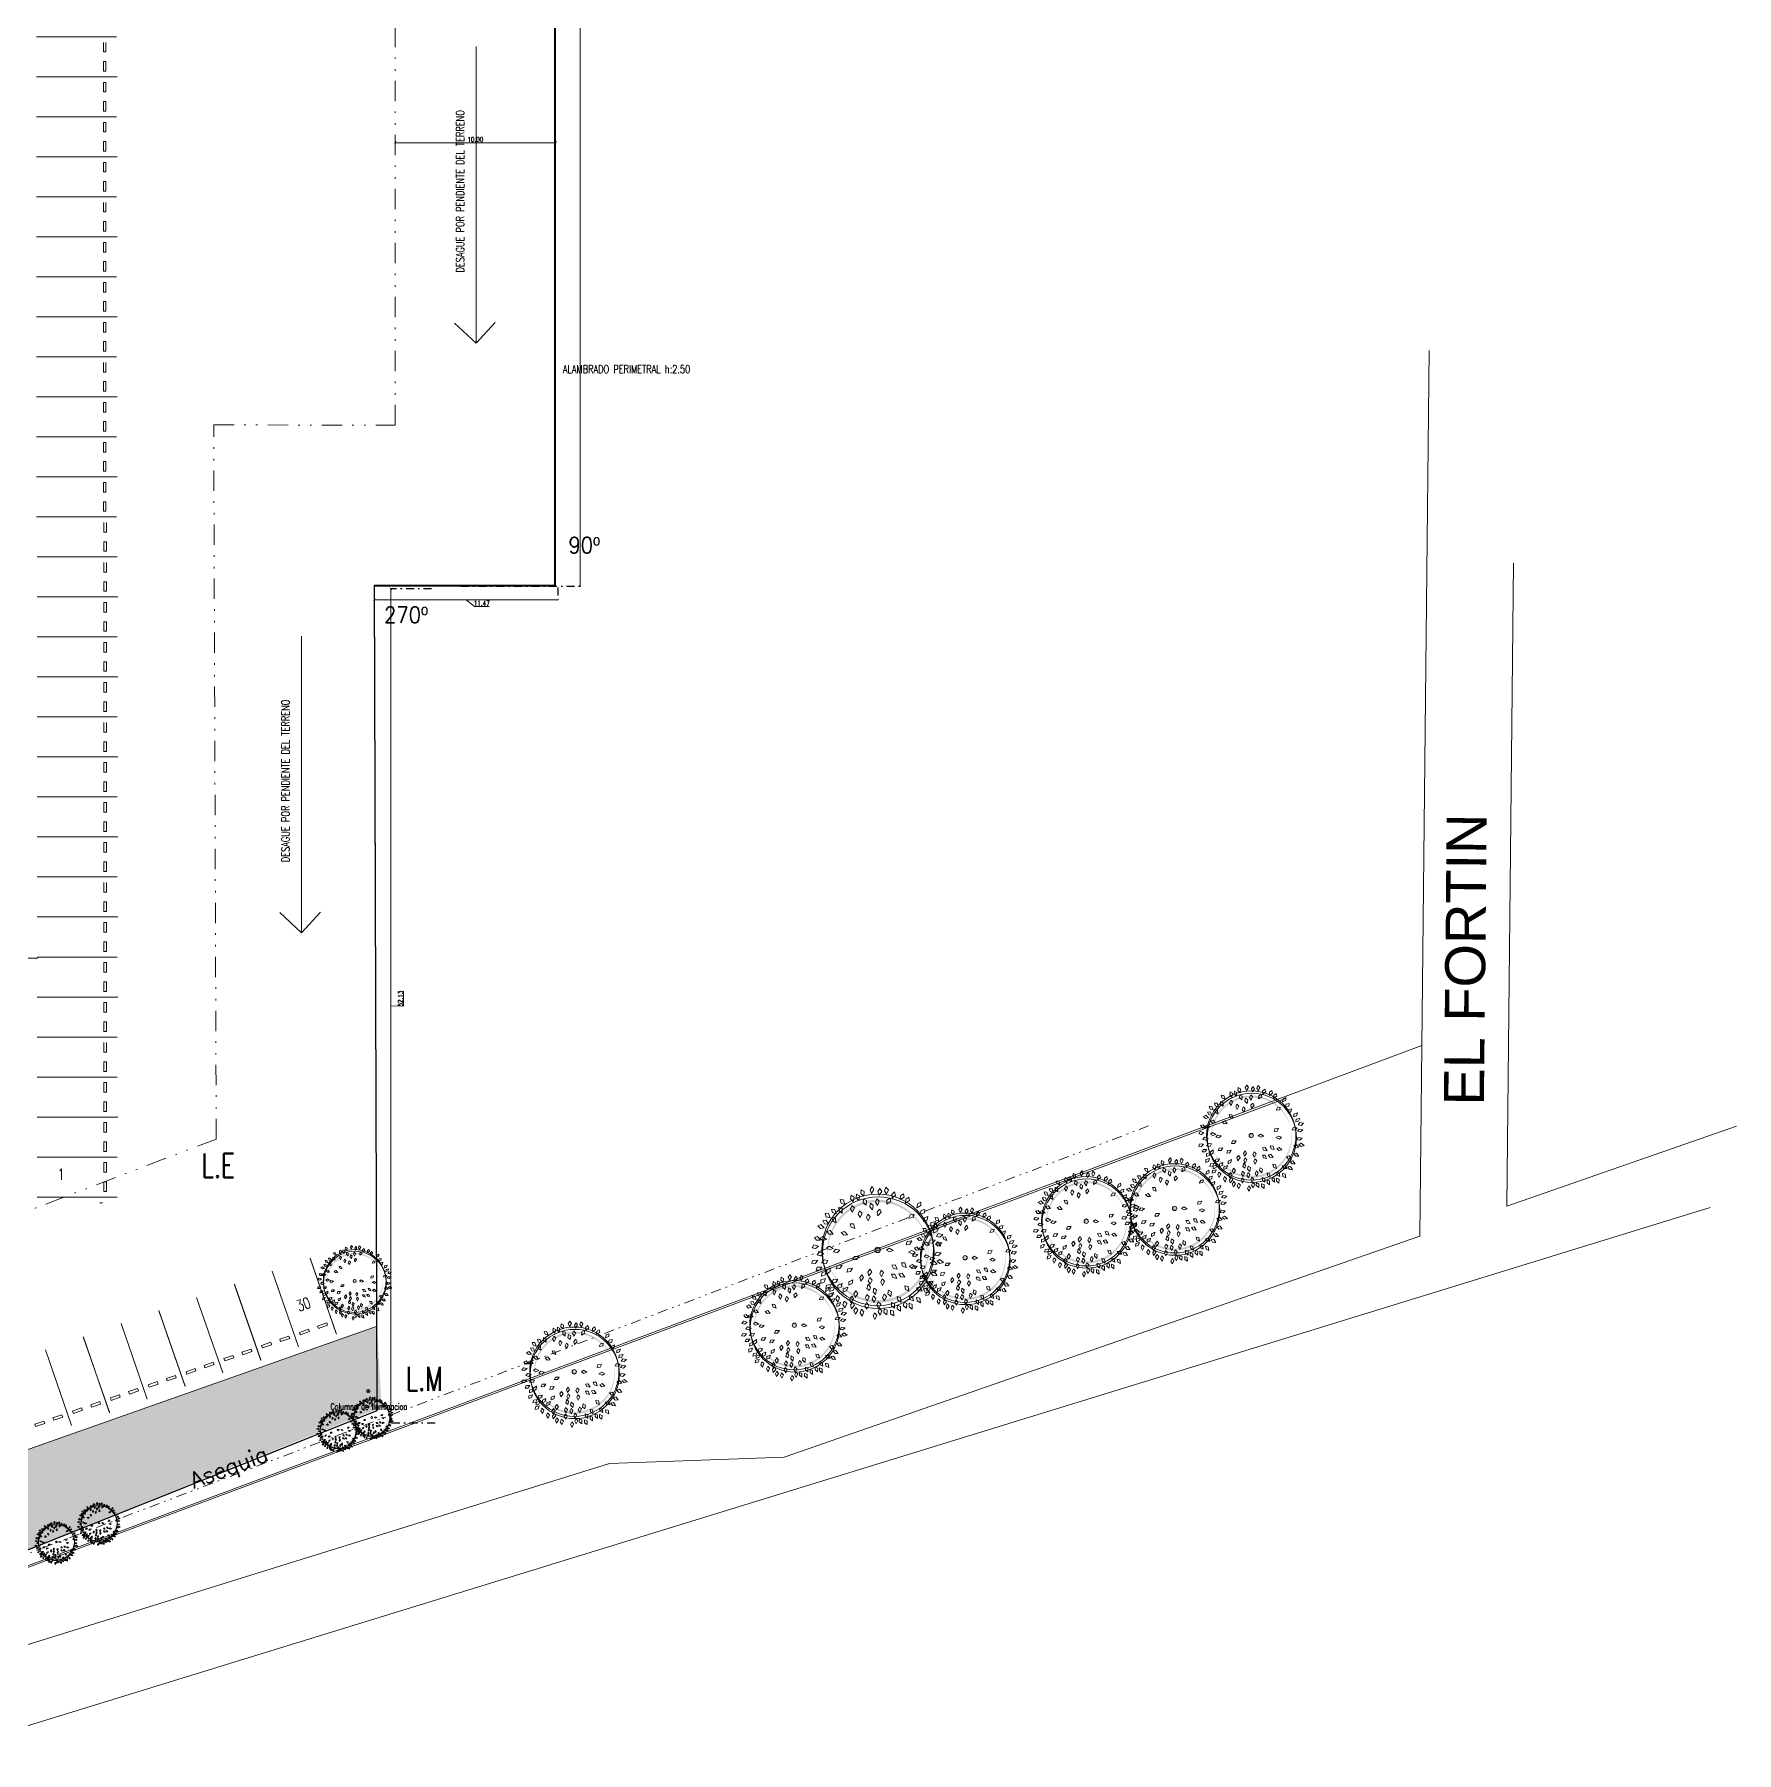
# Model space of a CAD drawing. Header units: millimetres. Extents: x 2828 to 3406, y 849 to 1266.
# Drawn here: x 3033.7 to 3140, y 1044.3 to 1151.7 of the extents above; entities that cross this region are included whole.
import ezdxf

# ---------------------------------------------------------------- set-up
doc = ezdxf.new("R2010")
doc.units = ezdxf.units.MM
doc.header["$PDMODE"] = 34
doc.header["$PDSIZE"] = -10
doc.linetypes.add('DASHDOT', pattern=[1, 0.5, -0.25, 0, -0.25])
doc.linetypes.add('DIVIDE2', pattern=[15.875, 6.35, -3.175, 0, -3.175, 0, -3.175])
doc.layers.get('DEFPOINTS').update_dxf_attribs({"lineweight": 5})
for name, color, linetype, lineweight in [('0.05', 64, 'Continuous', 5), ('0.10', 161, 'Continuous', 9), ('0.15', 41, 'Continuous', 13), ('0.30', 1, 'Continuous', 25), ('arq cotas', 152, 'Continuous', 13), ('arq tex', 31, 'Continuous', 5), ('gral texto', 70, 'Continuous', 5), ('ilum artef', 53, 'Continuous', 20), ('LM', 3, 'DIVIDE2', 9)]:
    doc.layers.add(name, color=color, linetype=linetype, lineweight=lineweight)
for name, color, linetype, lineweight, true_color in [('ilum hatch', 7, 'Continuous', 20, 0xd2d279), ('vegetacion', 7, 'Continuous', 9, 0xbababa), ('vehiculos', 7, 'Continuous', 9, 0x4a4a4a)]:
    doc.layers.add(name, color=color, linetype=linetype, lineweight=lineweight, true_color=true_color)
doc.styles.add('1.250', font='romans.shx', dxfattribs={"height": 0.4})
doc.styles.add('1.500', font='technic_.ttf', dxfattribs={"height": 1.5})
doc.styles.add('100', font='romans.shx', dxfattribs={"width": 0.75, "height": 0.2})
doc.styles.add('250-cts', font='romans.shx', dxfattribs={"width": 0.7, "height": 0.25})
doc.styles.add('500', font='romans.shx', dxfattribs={"width": 0.9, "height": 0.6})
doc.dimstyles.new('250', dxfattribs={"dimtxt": 0.3, "dimasz": 0.15, "dimexe": 0, "dimexo": 0.1, "dimgap": 0.05, "dimtad": 1, "dimzin": 0, "dimdsep": 46, "dimtxsty": '250-cts', "dimblk": 'ARCHTICK', "dimcen": 0.02, "dimclrd": 256, "dimclre": 256, "dimclrt": 256, "dimazin": 0, "dimtfac": 1, "dimtofl": 0, "dimtmove": 1, "dimatfit": 0, "dimldrblk": 'OPEN90', "dimfxl": 1, "dimtolj": 1, "dimtzin": 0, "dimlwd": -1, "dimarcsym": 0})

# ---------------------------------------------------------------- blocks, each defined once
blk = doc.blocks.new('_ARCHTICK')
at = {"color": 0, "linetype": 'ByBlock', "const_width": 0.15}
blk.add_lwpolyline([(-0.5, -0.5), (0.5, 0.5)], dxfattribs=at)
blk = doc.blocks.new('*D165')
at = {"layer": 'arq cotas', "linetype": 'DASHDOT', "lineweight": -2, "transparency": 16777216}
for p, q in [((3059.88, 1254.94), (3067.76, 1254.94)), ((3060.32, 1117.24), (3067.76, 1117.24))]:
    blk.add_line(p, q, dxfattribs=at)
at = {"layer": 'arq cotas', "transparency": 16777216}
for p, q in [((3067.76, 1117.24), (3067.76, 1254.94)), ((3067.32, 1186.04), (3067.32, 1187.15)), ((3067.76, 1186.09), (3067.32, 1186.04))]:
    blk.add_line(p, q, dxfattribs=at)
at = {"layer": 'DEFPOINTS', "color": 0, "transparency": 16777216}
for p in [(3059.78, 1254.94), (3067.76, 1254.94), (3060.22, 1117.24)]:
    blk.add_point(p, dxfattribs=at)
at = {"layer": 'arq cotas', "transparency": 16777216, "xscale": 0.15, "yscale": 0.15, "zscale": 0.15}
for p, rotation in [((3067.76, 1254.94), 90), ((3067.76, 1117.24), 270)]:
    blk.add_blockref('_ARCHTICK', p, dxfattribs=dict(at, rotation=rotation))
at = {"layer": 'arq cotas', "transparency": 16777216, "insert": (3067.12, 1186.59), "char_height": 0.3, "attachment_point": 5, "rotation": 90, "style": '250-cts'}
blk.add_mtext('\\A1;137.70', dxfattribs=at)
blk = doc.blocks.new('_Open90')
at = {"color": 0, "linetype": 'ByBlock', "lineweight": -2}
for p, q in [((0, 0), (-1, 0)), ((-0.5, 0.5), (0, 0)), ((0, 0), (-0.5, -0.5))]:
    blk.add_line(p, q, dxfattribs=at)
blk = doc.blocks.new('*D166')
at = {"layer": 'arq cotas', "linetype": 'DASHDOT', "lineweight": -2, "transparency": 16777216}
for p, q in [((3054.91, 1117.16), (3054.91, 1116.38)), ((3066.38, 1117.14), (3066.38, 1116.38))]:
    blk.add_line(p, q, dxfattribs=at)
at = {"layer": 'arq cotas', "transparency": 16777216}
for p, q in [((3054.91, 1116.38), (3066.38, 1116.38)), ((3060.65, 1116.38), (3061.17, 1115.96)), ((3061.17, 1115.96), (3062.08, 1115.96))]:
    blk.add_line(p, q, dxfattribs=at)
at = {"layer": 'DEFPOINTS', "color": 0, "transparency": 16777216}
for p in [(3054.91, 1117.26), (3066.38, 1117.24), (3066.38, 1116.38)]:
    blk.add_point(p, dxfattribs=at)
at = {"layer": 'arq cotas', "transparency": 16777216, "xscale": 0.15, "yscale": 0.15, "zscale": 0.15, "rotation": 180}
blk.add_blockref('_ARCHTICK', (3054.91, 1116.38), dxfattribs=at)
at = {"layer": 'arq cotas', "transparency": 16777216, "xscale": 0.15, "yscale": 0.15, "zscale": 0.15}
blk.add_blockref('_ARCHTICK', (3066.38, 1116.38), dxfattribs=at)
at = {"layer": 'arq cotas', "transparency": 16777216, "insert": (3061.62, 1116.16), "char_height": 0.3, "attachment_point": 5, "style": '250-cts'}
blk.add_mtext('\\A1;11.47', dxfattribs=at)
blk = doc.blocks.new('*D167')
at = {"layer": 'arq cotas', "linetype": 'DASHDOT', "lineweight": -2, "transparency": 16777216}
for p, q in [((3058.49, 1117.06), (3055.94, 1117.06)), ((3058.7, 1064.93), (3055.94, 1064.93))]:
    blk.add_line(p, q, dxfattribs=at)
at = {"layer": 'arq cotas', "transparency": 16777216}
for p, q in [((3055.94, 1117.06), (3055.94, 1064.93)), ((3056.74, 1090.99), (3056.74, 1091.93)), ((3055.94, 1091), (3056.74, 1090.99))]:
    blk.add_line(p, q, dxfattribs=at)
at = {"layer": 'DEFPOINTS', "color": 0, "transparency": 16777216}
for p in [(3058.59, 1117.06), (3055.94, 1064.93), (3058.8, 1064.93)]:
    blk.add_point(p, dxfattribs=at)
at = {"layer": 'arq cotas', "transparency": 16777216, "xscale": 0.15, "yscale": 0.15, "zscale": 0.15}
for p, rotation in [((3055.94, 1117.06), 90), ((3055.94, 1064.93), 270)]:
    blk.add_blockref('_ARCHTICK', p, dxfattribs=dict(at, rotation=rotation))
at = {"layer": 'arq cotas', "transparency": 16777216, "insert": (3056.54, 1091.46), "char_height": 0.3, "attachment_point": 5, "rotation": 90, "style": '250-cts'}
blk.add_mtext('\\A1;52.13', dxfattribs=at)
blk = doc.blocks.new('arbol 4')
at = {"true_color": 0x696969}
h = blk.add_hatch(color=251, dxfattribs=at)
edge = h.paths.add_edge_path()
edge.add_arc((25.574, 1.902), 1.073, 0, 360)
edge = h.paths.add_edge_path()
edge.add_arc((25.563, 1.957), 1.073, 0, 360)
edge = h.paths.add_edge_path(flags=16)
edge.add_arc((25.563, 1.957), 0.0517, 0, 360)
at = {"color": 251, "linetype": 'ByBlock', "true_color": 0x696969}
for points in [[(25.443, 3.308), (25.402, 3.241), (25.432, 3.165), (25.485, 3.25)], [(24.763, 3.033), (24.785, 2.958), (24.862, 2.93), (24.834, 3.026)], [(24.998, 3.123), (24.987, 3.046), (25.044, 2.987), (25.06, 3.086)], [(25.112, 3.146), (25.102, 3.069), (25.161, 3.011), (25.175, 3.111)], [(25.212, 3.237), (25.204, 3.16), (25.265, 3.103), (25.276, 3.203)], [(25.258, 3.042), (25.253, 2.964), (25.315, 2.91), (25.323, 3.01)], [(25.409, 2.953), (25.395, 2.876), (25.45, 2.815), (25.469, 2.914)], [(25.547, 3.049), (25.517, 2.977), (25.558, 2.906), (25.598, 2.998)], [(25.611, 3.266), (25.567, 3.202), (25.593, 3.124), (25.651, 3.206)], [(25.741, 3.294), (25.711, 3.222), (25.752, 3.151), (25.792, 3.243)], [(25.829, 3.06), (25.763, 3.019), (25.756, 2.937), (25.842, 2.989)], [(25.921, 3.195), (25.864, 3.142), (25.873, 3.06), (25.947, 3.128)], [(26.113, 3.157), (26.049, 3.113), (26.045, 3.031), (26.128, 3.086)], [(26.231, 3.08), (26.164, 3.039), (26.157, 2.957), (26.243, 3.009)], [(26.482, 2.974), (26.412, 2.94), (26.397, 2.859), (26.487, 2.903)], [(24.391, 2.584), (24.429, 2.516), (24.511, 2.504), (24.463, 2.593)], [(24.441, 2.74), (24.467, 2.667), (24.546, 2.642), (24.513, 2.737)], [(24.578, 2.827), (24.601, 2.753), (24.679, 2.725), (24.65, 2.822)], [(24.594, 2.657), (24.602, 2.58), (24.673, 2.537), (24.663, 2.637)], [(24.737, 2.868), (24.74, 2.79), (24.809, 2.744), (24.805, 2.844)], [(25.015, 2.906), (24.985, 2.834), (25.026, 2.763), (25.066, 2.855)], [(25.179, 2.793), (25.149, 2.722), (25.19, 2.65), (25.23, 2.742)], [(25.352, 2.722), (25.322, 2.65), (25.363, 2.579), (25.403, 2.671)], [(25.608, 2.826), (25.554, 2.769), (25.568, 2.688), (25.637, 2.76)], [(26.338, 2.718), (26.261, 2.705), (26.223, 2.632), (26.322, 2.648)], [(26.571, 2.818), (26.496, 2.798), (26.465, 2.722), (26.562, 2.747)], [(26.551, 2.56), (26.621, 2.593), (26.638, 2.674), (26.547, 2.632)], [(24.212, 2.225), (24.26, 2.164), (24.343, 2.166), (24.281, 2.246)], [(24.284, 2.471), (24.34, 2.417), (24.422, 2.429), (24.35, 2.5)], [(24.328, 2.211), (24.388, 2.161), (24.468, 2.18), (24.391, 2.245)], [(24.479, 2.35), (24.528, 2.291), (24.611, 2.295), (24.547, 2.372)], [(24.786, 2.329), (24.838, 2.271), (24.92, 2.276), (24.855, 2.353)], [(24.974, 2.517), (24.997, 2.443), (25.074, 2.415), (25.046, 2.511)], [(26.697, 2.461), (26.771, 2.486), (26.797, 2.564), (26.701, 2.533)], [(26.751, 2.325), (26.827, 2.341), (26.863, 2.415), (26.764, 2.396)], [(26.817, 2.244), (26.894, 2.231), (26.954, 2.287), (26.856, 2.305)], [(24.162, 2.004), (24.238, 1.987), (24.301, 2.04), (24.203, 2.063)], [(24.271, 1.855), (24.346, 1.832), (24.412, 1.881), (24.317, 1.911)], [(24.472, 1.994), (24.539, 1.956), (24.615, 1.988), (24.528, 2.039)], [(24.621, 1.913), (24.696, 1.896), (24.759, 1.95), (24.661, 1.973)], [(25.751, 1.952), (25.819, 1.914), (25.895, 1.946), (25.808, 1.997)], [(26.175, 2.068), (26.251, 2.079), (26.291, 2.152), (26.192, 2.138)], [(26.366, 1.912), (26.295, 1.945), (26.222, 1.906), (26.313, 1.863)], [(26.654, 2.111), (26.731, 2.103), (26.788, 2.163), (26.688, 2.175)], [(26.782, 1.844), (26.859, 1.834), (26.917, 1.893), (26.818, 1.907)], [(26.798, 2.073), (26.874, 2.057), (26.936, 2.111), (26.838, 2.133)], [(24.154, 1.677), (24.232, 1.67), (24.287, 1.732), (24.187, 1.741)], [(24.249, 1.522), (24.327, 1.523), (24.375, 1.59), (24.275, 1.589)], [(24.498, 1.733), (24.421, 1.742), (24.364, 1.682), (24.464, 1.669)], [(24.367, 1.398), (24.44, 1.423), (24.466, 1.502), (24.371, 1.47)], [(24.486, 1.448), (24.549, 1.494), (24.55, 1.576), (24.468, 1.518)], [(24.681, 1.555), (24.758, 1.56), (24.804, 1.629), (24.704, 1.624)], [(24.907, 1.485), (24.984, 1.495), (25.025, 1.566), (24.925, 1.555)], [(25.036, 1.748), (25.114, 1.75), (25.163, 1.817), (25.062, 1.816)], [(25.397, 1.547), (25.352, 1.483), (25.378, 1.404), (25.436, 1.486)], [(25.639, 1.525), (25.608, 1.454), (25.649, 1.382), (25.69, 1.474)], [(25.865, 1.63), (25.902, 1.561), (25.983, 1.548), (25.937, 1.637)], [(26.071, 1.681), (26.097, 1.608), (26.175, 1.583), (26.143, 1.678)], [(26.243, 1.612), (26.3, 1.559), (26.381, 1.573), (26.308, 1.643)], [(26.695, 1.691), (26.751, 1.637), (26.832, 1.651), (26.76, 1.721)], [(26.7, 1.467), (26.749, 1.406), (26.831, 1.409), (26.769, 1.488)], [(26.832, 1.715), (26.893, 1.668), (26.973, 1.689), (26.894, 1.751)], [(24.348, 1.243), (24.422, 1.267), (24.449, 1.345), (24.353, 1.315)], [(24.457, 1.132), (24.533, 1.146), (24.57, 1.22), (24.471, 1.202)], [(24.545, 1.068), (24.618, 1.094), (24.643, 1.172), (24.548, 1.14)], [(24.595, 1.256), (24.672, 1.264), (24.715, 1.334), (24.615, 1.325)], [(24.716, 1.13), (24.786, 1.162), (24.804, 1.243), (24.712, 1.202)], [(24.828, 1.053), (24.901, 1.081), (24.924, 1.16), (24.829, 1.125)], [(24.949, 1.205), (25.019, 1.238), (25.037, 1.318), (24.945, 1.277)], [(25.226, 1.428), (25.18, 1.365), (25.205, 1.286), (25.264, 1.368)], [(25.391, 1.087), (25.412, 1.162), (25.361, 1.228), (25.334, 1.131)], [(25.399, 1.367), (25.364, 1.297), (25.401, 1.223), (25.447, 1.313)], [(25.481, 1.141), (25.466, 1.065), (25.521, 1.003), (25.542, 1.102)], [(25.659, 1.341), (25.629, 1.27), (25.67, 1.198), (25.71, 1.29)], [(25.859, 1.436), (25.891, 1.365), (25.972, 1.347), (25.931, 1.439)], [(26.018, 1.445), (26.061, 1.381), (26.144, 1.376), (26.089, 1.46)], [(26.141, 1.19), (26.157, 1.114), (26.232, 1.079), (26.212, 1.177)], [(26.391, 1.148), (26.435, 1.083), (26.517, 1.078), (26.462, 1.162)], [(26.505, 1.391), (26.555, 1.332), (26.638, 1.337), (26.573, 1.414)], [(26.541, 1.122), (26.58, 1.055), (26.662, 1.046), (26.612, 1.133)], [(26.603, 1.263), (26.653, 1.203), (26.735, 1.207), (26.672, 1.285)], [(24.519, 0.95), (24.595, 0.97), (24.626, 1.046), (24.529, 1.022)], [(24.699, 0.984), (24.669, 0.912), (24.71, 0.84), (24.75, 0.933)], [(24.852, 0.861), (24.821, 0.79), (24.863, 0.718), (24.903, 0.81)], [(25.01, 0.972), (24.967, 0.908), (24.994, 0.83), (25.051, 0.913)], [(25.033, 0.841), (24.984, 0.781), (25.002, 0.7), (25.067, 0.777)], [(25.097, 1.085), (25.055, 1.02), (25.084, 0.943), (25.139, 1.027)], [(25.322, 0.831), (25.292, 0.759), (25.333, 0.688), (25.373, 0.78)], [(25.332, 1.004), (25.302, 0.933), (25.343, 0.861), (25.383, 0.953)], [(25.476, 0.974), (25.445, 0.903), (25.486, 0.831), (25.527, 0.922)], [(25.578, 0.848), (25.548, 0.776), (25.59, 0.705), (25.629, 0.797)], [(25.7, 1.014), (25.67, 0.942), (25.711, 0.871), (25.751, 0.963)], [(25.796, 1.099), (25.784, 1.022), (25.842, 0.963), (25.858, 1.062)], [(25.857, 0.837), (25.858, 0.759), (25.925, 0.71), (25.924, 0.811)], [(25.983, 0.96), (25.994, 0.883), (26.066, 0.843), (26.053, 0.943)], [(25.985, 0.775), (25.983, 0.698), (26.048, 0.647), (26.051, 0.747)], [(26.12, 0.841), (26.116, 0.763), (26.179, 0.71), (26.186, 0.81)], [(26.235, 0.976), (26.253, 0.901), (26.328, 0.867), (26.306, 0.965)], [(26.236, 0.817), (26.236, 0.739), (26.302, 0.69), (26.303, 0.79)], [(26.393, 0.944), (26.407, 0.867), (26.481, 0.83), (26.464, 0.929)], [(25.096, 0.729), (25.057, 0.661), (25.089, 0.585), (25.14, 0.672)], [(25.22, 0.688), (25.19, 0.616), (25.231, 0.545), (25.271, 0.637)], [(25.496, 0.616), (25.465, 0.545), (25.506, 0.473), (25.546, 0.565)], [(25.603, 0.708), (25.573, 0.636), (25.615, 0.565), (25.655, 0.657)], [(25.7, 0.699), (25.697, 0.622), (25.761, 0.57), (25.766, 0.67)], [(25.835, 0.672), (25.838, 0.594), (25.906, 0.547), (25.903, 0.648)]]:
    blk.add_lwpolyline(points, close=True, dxfattribs=at)
at = {"color": 251, "true_color": 0x696969}
for centre, radius in [((25.564, 1.958), 1.192), ((25.576, 1.897), 1.192), ((25.563, 1.957), 0.0574)]:
    blk.add_circle(centre, radius, dxfattribs=at)
blk = doc.blocks.new('timbre 1')
at = {"layer": 'ilum hatch'}
h = blk.add_hatch(color=256, dxfattribs=at)
edge = h.paths.add_edge_path()
edge.add_arc((162.69, -95.07), 0.0387, 0, 360)
for radius in [0.126, 0.0387]:
    blk.add_circle((162.69, -95.07), radius)
blk = doc.blocks.new('*D216')
at = {"layer": 'arq cotas', "linetype": 'DASHDOT', "lineweight": -2, "transparency": 16777216}
for p, q in [((3056.22, 1145.04), (3056.22, 1144.94)), ((3066.22, 1145.04), (3066.22, 1144.94))]:
    blk.add_line(p, q, dxfattribs=at)
at = {"layer": 'arq cotas', "transparency": 16777216}
blk.add_line((3056.22, 1144.94), (3066.22, 1144.94), dxfattribs=at)
at = {"layer": 'DEFPOINTS', "color": 0, "transparency": 16777216}
for p in [(3056.22, 1144.94), (3066.22, 1144.94), (3066.22, 1144.94)]:
    blk.add_point(p, dxfattribs=at)
at = {"layer": 'arq cotas', "transparency": 16777216, "xscale": 0.15, "yscale": 0.15, "zscale": 0.15, "rotation": 180}
blk.add_blockref('_ARCHTICK', (3056.22, 1144.94), dxfattribs=at)
at = {"layer": 'arq cotas', "transparency": 16777216, "xscale": 0.15, "yscale": 0.15, "zscale": 0.15}
blk.add_blockref('_ARCHTICK', (3066.22, 1144.94), dxfattribs=at)
at = {"layer": 'arq cotas', "transparency": 16777216, "insert": (3061.22, 1145.14), "char_height": 0.3, "attachment_point": 5, "style": '250-cts'}
blk.add_mtext('\\A1;10.00', dxfattribs=at)
blk = doc.blocks.new('*D290')
at = {"layer": 'arq cotas', "linetype": 'DASHDOT', "lineweight": -2, "transparency": 16777216}
for p, q in [((3026.34, 1094.44), (3026.34, 1093.99)), ((3033.85, 1093.96), (3033.85, 1093.99))]:
    blk.add_line(p, q, dxfattribs=at)
at = {"layer": 'arq cotas', "transparency": 16777216}
blk.add_line((3026.34, 1093.99), (3033.85, 1093.99), dxfattribs=at)
at = {"layer": 'DEFPOINTS', "color": 0, "transparency": 16777216}
for p in [(3026.34, 1094.54), (3033.85, 1094.06), (3033.85, 1093.99)]:
    blk.add_point(p, dxfattribs=at)
at = {"layer": 'arq cotas', "transparency": 16777216, "xscale": 0.15, "yscale": 0.15, "zscale": 0.15, "rotation": 180}
blk.add_blockref('_ARCHTICK', (3026.34, 1093.99), dxfattribs=at)
at = {"layer": 'arq cotas', "transparency": 16777216, "xscale": 0.15, "yscale": 0.15, "zscale": 0.15}
blk.add_blockref('_ARCHTICK', (3033.85, 1093.99), dxfattribs=at)
at = {"layer": 'arq cotas', "transparency": 16777216, "insert": (3030.09, 1094.17), "char_height": 0.25, "attachment_point": 5, "style": '250-cts'}
blk.add_mtext('\\A1;7.50', dxfattribs=at)

msp = doc.modelspace()

# ---------------------------------------------------------------- hatches: boundary and pattern name
at = {"layer": 'vegetacion'}
h = msp.add_hatch(dxfattribs=at)
h.set_pattern_fill('AR-SAND', color=256, scale=0.02, style=0, double=1)
h.paths.add_polyline_path([(2983.068, 1061.059), (3026.733, 1060.994), (3055.077, 1070.992), (3055.37, 1065.928), (3016.386, 1050.289), (2985.218, 1050.052), (2982.559, 1056.013)])
edge = h.paths.add_edge_path(flags=16)
edge.add_line((3000.678, 1058.069), (3001.865, 1053.257))
edge.add_line((3001.865, 1053.257), (3005.849, 1054.253))
edge.add_line((3005.849, 1054.253), (3004.642, 1059.007))
edge.add_line((3004.642, 1059.007), (3000.687, 1058.032))

# ---------------------------------------------------------------- linework, layer by layer
at = {"layer": '0.05'}
for p, q in [((3038.814, 1151.56), (3033.814, 1151.56)), ((3038.814, 1149.06), (3033.814, 1149.06)), ((3038.814, 1146.56), (3033.814, 1146.56)), ((3038.814, 1144.06), (3033.814, 1144.06)), ((3038.814, 1141.56), (3033.814, 1141.56)), ((3038.814, 1139.06), (3033.814, 1139.06)), ((3038.814, 1136.56), (3033.814, 1136.56)), ((3038.814, 1134.06), (3033.814, 1134.06)), ((3038.814, 1131.56), (3033.814, 1131.56)), ((3038.814, 1129.06), (3033.814, 1129.06)), ((3038.814, 1126.56), (3033.814, 1126.56)), ((3038.814, 1124.06), (3033.814, 1124.06)), ((3038.814, 1121.56), (3033.814, 1121.56)), ((3038.846, 1119.06), (3033.846, 1119.06)), ((3038.846, 1116.56), (3033.846, 1116.56)), ((3038.846, 1114.06), (3033.846, 1114.06)), ((3038.846, 1111.56), (3033.846, 1111.56)), ((3038.846, 1109.06), (3033.846, 1109.06)), ((3038.846, 1106.56), (3033.846, 1106.56)), ((3038.846, 1104.06), (3033.846, 1104.06)), ((3038.846, 1101.56), (3033.846, 1101.56)), ((3038.846, 1099.06), (3033.846, 1099.06)), ((3038.846, 1096.56), (3033.846, 1096.56)), ((3038.846, 1094.06), (3033.846, 1094.06)), ((3038.846, 1091.56), (3033.846, 1091.56)), ((3038.846, 1089.06), (3033.846, 1089.06)), ((3016.459, 1049.766), (3120.348, 1088.523)), ((3038.846, 1086.56), (3033.846, 1086.56)), ((3028.703, 1054.217), (3111.814, 1085.223)), ((3038.846, 1084.06), (3033.846, 1084.06)), ((3038.846, 1081.56), (3033.846, 1081.56)), ((3038.846, 1079.06), (3033.846, 1079.06)), ((3052.536, 1070.529), (3050.897, 1075.253)), ((3047.812, 1068.89), (3046.173, 1073.614)), ((3050.174, 1069.71), (3048.535, 1074.433)), ((3045.451, 1068.07), (3043.811, 1072.794)), ((3043.089, 1067.251), (3041.45, 1071.974)), ((3040.727, 1066.431), (3039.088, 1071.155)), ((3036.003, 1064.792), (3034.364, 1069.516)), ((3038.365, 1065.612), (3036.726, 1070.335))]:
    msp.add_line(p, q, dxfattribs=at)
at = {"layer": '0.05', "linetype": 'Continuous'}
for p, q in [((3033.846, 1149.06), (3038.846, 1149.06)), ((3033.846, 1144.06), (3038.846, 1144.06)), ((3033.846, 1139.06), (3038.846, 1139.06)), ((3033.846, 1134.06), (3038.846, 1134.06)), ((3033.846, 1129.06), (3038.846, 1129.06)), ((3033.846, 1124.06), (3038.846, 1124.06)), ((3033.879, 1116.56), (3038.879, 1116.56)), ((3033.879, 1111.56), (3038.879, 1111.56)), ((3033.879, 1106.56), (3038.879, 1106.56)), ((3033.879, 1101.56), (3038.879, 1101.56)), ((3033.879, 1096.56), (3038.879, 1096.56)), ((3033.879, 1091.56), (3038.879, 1091.56)), ((3033.879, 1084.06), (3038.879, 1084.06)), ((3050.908, 1075.222), (3052.547, 1070.498)), ((3046.184, 1073.583), (3047.823, 1068.859)), ((3041.46, 1071.944), (3043.099, 1067.22)), ((3036.737, 1070.305), (3038.376, 1065.581))]:
    msp.add_line(p, q, dxfattribs=at)
at = {"layer": '0.05'}
msp.add_lwpolyline([(2994.059, 1061.035), (3026.649, 1060.964), (3055.077, 1070.992)], dxfattribs=at)
at = {"layer": '0.10'}
for p, q in [((3120.223, 1076.611), (3120.805, 1131.959)), ((3125.643, 1078.493), (3126.065, 1118.676)), ((3125.643, 1078.493), (3140.002, 1083.481)), ((3027.794, 1044.347), (3138.345, 1078.412)), ((3080.511, 1062.817), (3120.223, 1076.611)), ((3018.057, 1046.358), (3069.596, 1062.411)), ((3069.596, 1062.411), (3080.511, 1062.817))]:
    msp.add_line(p, q, dxfattribs=at)
at = {"layer": '0.15', "color": 1}
msp.add_line((3054.934, 1117.255), (3054.913, 1117.255), dxfattribs=at)
at = {"layer": '0.15'}
msp.add_line((3058.285, 1117.25), (3058.285, 1117.239), dxfattribs=at)
at = {"layer": '0.30'}
for p, q in [((3066.186, 1117.255), (3066.186, 1254.637)), ((3066.216, 1117.255), (3066.216, 1254.939)), ((3066.216, 1117.255), (3066.216, 1254.637)), ((3054.913, 1117.285), (3066.216, 1117.285)), ((3055.095, 1065.72), (3054.913, 1117.285)), ((3054.913, 1117.285), (3066.216, 1117.255)), ((3054.913, 1117.255), (3066.216, 1117.255)), ((3016.386, 1050.289), (3055.095, 1065.72))]:
    msp.add_line(p, q, dxfattribs=at)
msp.add_lwpolyline([(3016.386, 1050.289), (3016.386, 1050.289), (3055.095, 1065.72), (3054.913, 1117.255)], dxfattribs=at)
at = {"layer": 'gral texto', "linetype": 'Continuous', "ltscale": 0.02}
for p, q in [((3061.267, 1150.949), (3061.267, 1132.411)), ((3061.267, 1132.411), (3059.915, 1133.669)), ((3061.267, 1132.411), (3062.468, 1133.702)), ((3050.356, 1114.111), (3050.356, 1095.573)), ((3050.356, 1095.573), (3049.004, 1096.832)), ((3050.356, 1095.573), (3051.557, 1096.864))]:
    msp.add_line(p, q, dxfattribs=at)
at = {"layer": 'LM', "ltscale": 0.2}
for p, q in [((3056.216, 1127.282), (3056.216, 1258.982)), ((3044.877, 1127.312), (3056.216, 1127.282)), ((3045.035, 1082.682), (3044.877, 1127.312)), ((3045.047, 1082.687), (3023.782, 1074.569))]:
    msp.add_line(p, q, dxfattribs=at)
at = {"layer": 'LM', "ltscale": 0.1}
msp.add_line((3103.269, 1083.505), (3030.914, 1055.884), dxfattribs=at)
at = {"layer": 'vehiculos'}
for p, q in [((3037.984, 1150.61), (3037.984, 1151.21)), ((3038.144, 1151.21), (3038.144, 1150.61)), ((3038.144, 1150.61), (3037.984, 1150.61)), ((3038.144, 1150.01), (3037.984, 1150.01)), ((3037.984, 1150.01), (3037.984, 1149.41)), ((3038.144, 1149.41), (3038.144, 1150.01)), ((3037.984, 1149.41), (3038.144, 1149.41)), ((3037.984, 1148.11), (3037.984, 1148.71)), ((3037.984, 1148.71), (3038.144, 1148.71)), ((3038.144, 1148.11), (3037.984, 1148.11)), ((3038.144, 1148.71), (3038.144, 1148.11)), ((3038.144, 1147.51), (3037.984, 1147.51)), ((3037.984, 1147.51), (3037.984, 1146.91)), ((3037.984, 1146.91), (3038.144, 1146.91)), ((3038.144, 1146.91), (3038.144, 1147.51)), ((3037.984, 1145.61), (3037.984, 1146.21)), ((3037.984, 1146.21), (3038.144, 1146.21)), ((3038.144, 1145.61), (3037.984, 1145.61)), ((3038.144, 1146.21), (3038.144, 1145.61)), ((3038.144, 1145.01), (3037.984, 1145.01)), ((3037.984, 1145.01), (3037.984, 1144.41)), ((3038.144, 1144.41), (3038.144, 1145.01)), ((3037.984, 1144.41), (3038.144, 1144.41)), ((3037.984, 1143.11), (3037.984, 1143.71)), ((3037.984, 1143.71), (3038.144, 1143.71)), ((3038.144, 1143.71), (3038.144, 1143.11)), ((3038.144, 1143.11), (3037.984, 1143.11)), ((3038.144, 1142.51), (3037.984, 1142.51)), ((3037.984, 1142.51), (3037.984, 1141.91)), ((3038.144, 1141.91), (3038.144, 1142.51)), ((3037.984, 1141.91), (3038.144, 1141.91)), ((3037.984, 1140.61), (3037.984, 1141.21)), ((3038.144, 1140.61), (3037.984, 1140.61)), ((3038.144, 1141.21), (3038.144, 1140.61)), ((3038.144, 1140.01), (3037.984, 1140.01)), ((3037.984, 1140.01), (3037.984, 1139.41)), ((3037.984, 1139.41), (3038.144, 1139.41)), ((3038.144, 1139.41), (3038.144, 1140.01)), ((3037.984, 1138.11), (3037.984, 1138.71)), ((3037.984, 1138.71), (3038.144, 1138.71)), ((3038.144, 1138.11), (3037.984, 1138.11)), ((3038.144, 1138.71), (3038.144, 1138.11)), ((3038.144, 1137.51), (3037.984, 1137.51)), ((3037.984, 1137.51), (3037.984, 1136.91)), ((3038.144, 1136.91), (3038.144, 1137.51)), ((3037.984, 1136.91), (3038.144, 1136.91)), ((3037.984, 1135.61), (3037.984, 1136.21)), ((3037.984, 1136.21), (3038.144, 1136.21)), ((3038.144, 1136.21), (3038.144, 1135.61)), ((3038.144, 1135.61), (3037.984, 1135.61)), ((3038.144, 1135.01), (3037.984, 1135.01)), ((3037.984, 1135.01), (3037.984, 1134.41)), ((3038.144, 1134.41), (3038.144, 1135.01)), ((3037.984, 1134.41), (3038.144, 1134.41)), ((3037.984, 1133.11), (3037.984, 1133.71)), ((3037.984, 1133.71), (3038.144, 1133.71)), ((3038.144, 1133.11), (3037.984, 1133.11)), ((3038.144, 1133.71), (3038.144, 1133.11)), ((3038.144, 1132.51), (3037.984, 1132.51)), ((3037.984, 1132.51), (3037.984, 1131.91)), ((3037.984, 1131.91), (3038.144, 1131.91)), ((3038.144, 1131.91), (3038.144, 1132.51)), ((3037.984, 1130.61), (3037.984, 1131.21)), ((3038.144, 1130.61), (3037.984, 1130.61)), ((3038.144, 1131.21), (3038.144, 1130.61)), ((3038.144, 1130.01), (3037.984, 1130.01)), ((3037.984, 1130.01), (3037.984, 1129.41)), ((3038.144, 1129.41), (3038.144, 1130.01)), ((3037.984, 1129.41), (3038.144, 1129.41)), ((3037.984, 1128.11), (3037.984, 1128.71)), ((3037.984, 1128.71), (3038.144, 1128.71)), ((3038.144, 1128.71), (3038.144, 1128.11)), ((3038.144, 1128.11), (3037.984, 1128.11)), ((3038.144, 1127.51), (3037.984, 1127.51)), ((3037.984, 1127.51), (3037.984, 1126.91)), ((3038.144, 1126.91), (3038.144, 1127.51)), ((3037.984, 1126.91), (3038.144, 1126.91)), ((3037.984, 1125.61), (3037.984, 1126.21)), ((3037.984, 1126.21), (3038.144, 1126.21)), ((3038.144, 1125.61), (3037.984, 1125.61)), ((3038.144, 1126.21), (3038.144, 1125.61)), ((3038.144, 1125.01), (3037.984, 1125.01)), ((3037.984, 1125.01), (3037.984, 1124.41)), ((3037.984, 1124.41), (3038.144, 1124.41)), ((3038.144, 1124.41), (3038.144, 1125.01)), ((3037.984, 1123.11), (3037.984, 1123.71)), ((3037.984, 1123.71), (3038.144, 1123.71)), ((3038.144, 1123.11), (3037.984, 1123.11)), ((3038.144, 1123.71), (3038.144, 1123.11)), ((3038.144, 1122.51), (3037.984, 1122.51)), ((3037.984, 1122.51), (3037.984, 1121.91)), ((3038.144, 1121.91), (3038.144, 1122.51)), ((3037.984, 1121.91), (3038.144, 1121.91)), ((3038.016, 1120.61), (3038.016, 1121.21)), ((3038.176, 1121.21), (3038.176, 1120.61)), ((3038.176, 1120.61), (3038.016, 1120.61)), ((3038.176, 1120.01), (3038.016, 1120.01)), ((3038.016, 1120.01), (3038.016, 1119.41)), ((3038.176, 1119.41), (3038.176, 1120.01)), ((3038.016, 1119.41), (3038.176, 1119.41)), ((3038.016, 1118.11), (3038.016, 1118.71)), ((3038.176, 1118.71), (3038.176, 1118.11)), ((3038.176, 1118.11), (3038.016, 1118.11)), ((3038.176, 1117.51), (3038.016, 1117.51)), ((3038.016, 1117.51), (3038.016, 1116.91)), ((3038.016, 1116.91), (3038.176, 1116.91)), ((3038.176, 1116.91), (3038.176, 1117.51)), ((3038.016, 1115.61), (3038.016, 1116.21)), ((3038.016, 1116.21), (3038.176, 1116.21)), ((3038.176, 1115.61), (3038.016, 1115.61)), ((3038.176, 1116.21), (3038.176, 1115.61)), ((3038.176, 1115.01), (3038.016, 1115.01)), ((3038.016, 1115.01), (3038.016, 1114.41)), ((3038.016, 1114.41), (3038.176, 1114.41)), ((3038.176, 1114.41), (3038.176, 1115.01)), ((3038.016, 1113.11), (3038.016, 1113.71)), ((3038.016, 1113.71), (3038.176, 1113.71)), ((3038.176, 1113.71), (3038.176, 1113.11)), ((3038.176, 1113.11), (3038.016, 1113.11)), ((3038.176, 1112.51), (3038.016, 1112.51)), ((3038.016, 1112.51), (3038.016, 1111.91)), ((3038.176, 1111.91), (3038.176, 1112.51)), ((3038.016, 1111.91), (3038.176, 1111.91)), ((3038.016, 1110.61), (3038.016, 1111.21)), ((3038.016, 1111.21), (3038.176, 1111.21)), ((3038.176, 1111.21), (3038.176, 1110.61)), ((3038.176, 1110.61), (3038.016, 1110.61)), ((3038.176, 1110.01), (3038.016, 1110.01)), ((3038.016, 1110.01), (3038.016, 1109.41)), ((3038.016, 1109.41), (3038.176, 1109.41)), ((3038.176, 1109.41), (3038.176, 1110.01)), ((3038.016, 1108.11), (3038.016, 1108.71)), ((3038.176, 1108.11), (3038.016, 1108.11)), ((3038.176, 1108.71), (3038.176, 1108.11)), ((3038.176, 1107.51), (3038.016, 1107.51)), ((3038.016, 1107.51), (3038.016, 1106.91)), ((3038.016, 1106.91), (3038.176, 1106.91)), ((3038.176, 1106.91), (3038.176, 1107.51)), ((3038.016, 1105.61), (3038.016, 1106.21)), ((3038.016, 1106.21), (3038.176, 1106.21)), ((3038.176, 1106.21), (3038.176, 1105.61)), ((3038.176, 1105.61), (3038.016, 1105.61)), ((3038.176, 1105.01), (3038.016, 1105.01)), ((3038.016, 1105.01), (3038.016, 1104.41)), ((3038.176, 1104.41), (3038.176, 1105.01)), ((3038.016, 1104.41), (3038.176, 1104.41)), ((3038.016, 1103.11), (3038.016, 1103.71)), ((3038.016, 1103.71), (3038.176, 1103.71)), ((3038.176, 1103.71), (3038.176, 1103.11)), ((3038.176, 1103.11), (3038.016, 1103.11)), ((3038.176, 1102.51), (3038.016, 1102.51)), ((3038.016, 1102.51), (3038.016, 1101.91)), ((3038.016, 1101.91), (3038.176, 1101.91)), ((3038.176, 1101.91), (3038.176, 1102.51)), ((3038.016, 1100.61), (3038.016, 1101.21)), ((3038.016, 1101.21), (3038.176, 1101.21)), ((3038.176, 1100.61), (3038.016, 1100.61)), ((3038.176, 1101.21), (3038.176, 1100.61)), ((3038.176, 1100.01), (3038.016, 1100.01)), ((3038.016, 1100.01), (3038.016, 1099.41)), ((3038.016, 1099.41), (3038.176, 1099.41)), ((3038.176, 1099.41), (3038.176, 1100.01)), ((3038.016, 1098.11), (3038.016, 1098.71)), ((3038.176, 1098.71), (3038.176, 1098.11)), ((3038.176, 1098.11), (3038.016, 1098.11)), ((3038.176, 1097.51), (3038.016, 1097.51)), ((3038.016, 1097.51), (3038.016, 1096.91)), ((3038.176, 1096.91), (3038.176, 1097.51)), ((3038.016, 1096.91), (3038.176, 1096.91)), ((3038.016, 1095.61), (3038.016, 1096.21)), ((3038.016, 1096.21), (3038.176, 1096.21)), ((3038.176, 1096.21), (3038.176, 1095.61)), ((3038.176, 1095.61), (3038.016, 1095.61)), ((3038.176, 1095.01), (3038.016, 1095.01)), ((3038.016, 1095.01), (3038.016, 1094.41)), ((3038.016, 1094.41), (3038.176, 1094.41)), ((3038.176, 1094.41), (3038.176, 1095.01)), ((3038.016, 1093.11), (3038.016, 1093.71)), ((3038.016, 1093.71), (3038.176, 1093.71)), ((3038.176, 1093.11), (3038.016, 1093.11)), ((3038.176, 1093.71), (3038.176, 1093.11)), ((3038.176, 1092.51), (3038.016, 1092.51)), ((3038.016, 1092.51), (3038.016, 1091.91)), ((3038.016, 1091.91), (3038.176, 1091.91)), ((3038.176, 1091.91), (3038.176, 1092.51)), ((3038.016, 1090.61), (3038.016, 1091.21)), ((3038.016, 1091.21), (3038.176, 1091.21)), ((3038.176, 1091.21), (3038.176, 1090.61)), ((3038.176, 1090.61), (3038.016, 1090.61)), ((3038.176, 1090.01), (3038.016, 1090.01)), ((3038.016, 1090.01), (3038.016, 1089.41)), ((3038.176, 1089.41), (3038.176, 1090.01)), ((3038.016, 1089.41), (3038.176, 1089.41)), ((3038.016, 1088.11), (3038.016, 1088.71)), ((3038.176, 1088.71), (3038.176, 1088.11)), ((3038.176, 1088.11), (3038.016, 1088.11)), ((3038.176, 1087.51), (3038.016, 1087.51)), ((3038.016, 1087.51), (3038.016, 1086.91)), ((3038.016, 1086.91), (3038.176, 1086.91)), ((3038.176, 1086.91), (3038.176, 1087.51)), ((3038.016, 1085.61), (3038.016, 1086.21)), ((3038.016, 1086.21), (3038.176, 1086.21)), ((3038.176, 1085.61), (3038.016, 1085.61)), ((3038.176, 1086.21), (3038.176, 1085.61)), ((3038.176, 1085.01), (3038.016, 1085.01)), ((3038.016, 1085.01), (3038.016, 1084.41)), ((3038.016, 1084.41), (3038.176, 1084.41)), ((3038.176, 1084.41), (3038.176, 1085.01)), ((3038.016, 1083.11), (3038.016, 1083.71)), ((3038.016, 1083.71), (3038.176, 1083.71)), ((3038.176, 1083.71), (3038.176, 1083.11)), ((3038.176, 1083.11), (3038.016, 1083.11)), ((3038.176, 1082.51), (3038.016, 1082.51)), ((3038.016, 1082.51), (3038.016, 1081.91)), ((3038.176, 1081.91), (3038.176, 1082.51)), ((3038.016, 1081.91), (3038.176, 1081.91)), ((3038.016, 1080.61), (3038.016, 1081.21)), ((3038.016, 1081.21), (3038.176, 1081.21)), ((3038.176, 1081.21), (3038.176, 1080.61)), ((3038.176, 1080.61), (3038.016, 1080.61)), ((3038.176, 1080.01), (3038.016, 1080.01)), ((3038.016, 1080.01), (3038.016, 1079.41)), ((3038.016, 1079.41), (3038.176, 1079.41)), ((3038.176, 1079.41), (3038.176, 1080.01)), ((3037.769, 1078.71), (3037.929, 1078.71))]:
    msp.add_line(p, q, dxfattribs=at)
for points in [[(3050.285, 1070.457), (3050.852, 1070.654), (3050.8, 1070.805), (3050.233, 1070.608)], [(3051.986, 1071.047), (3051.419, 1070.851), (3051.366, 1071.002), (3051.933, 1071.199)], [(3047.262, 1069.408), (3046.695, 1069.211), (3046.643, 1069.363), (3047.21, 1069.559)], [(3047.923, 1069.638), (3048.49, 1069.834), (3048.438, 1069.986), (3047.871, 1069.789)], [(3049.624, 1070.228), (3049.057, 1070.031), (3049.005, 1070.182), (3049.571, 1070.379)], [(3043.2, 1067.998), (3043.767, 1068.195), (3043.714, 1068.346), (3043.147, 1068.15)], [(3044.9, 1068.589), (3044.333, 1068.392), (3044.281, 1068.543), (3044.848, 1068.74)], [(3045.562, 1068.818), (3046.128, 1069.015), (3046.076, 1069.166), (3045.509, 1068.969)], [(3040.838, 1067.179), (3041.405, 1067.376), (3041.352, 1067.527), (3040.785, 1067.33)], [(3042.538, 1067.769), (3041.972, 1067.572), (3041.919, 1067.723), (3042.486, 1067.92)], [(3037.815, 1066.13), (3037.248, 1065.933), (3037.195, 1066.084), (3037.762, 1066.281)], [(3038.476, 1066.359), (3039.043, 1066.556), (3038.99, 1066.707), (3038.424, 1066.51)], [(3040.177, 1066.949), (3039.61, 1066.753), (3039.557, 1066.904), (3040.124, 1067.101)], [(3033.752, 1064.72), (3034.319, 1064.917), (3034.267, 1065.068), (3033.7, 1064.871)], [(3035.453, 1065.31), (3034.886, 1065.114), (3034.834, 1065.265), (3035.4, 1065.461)], [(3036.114, 1065.54), (3036.681, 1065.736), (3036.629, 1065.888), (3036.062, 1065.691)]]:
    msp.add_lwpolyline(points, close=True, dxfattribs=at)

# ---------------------------------------------------------------- block references
at = {"layer": 'ilum artef', "xscale": 0.8500000000000059, "yscale": 0.8500000000000059, "zscale": 0.8500000000000059, "rotation": 350.1666564446001}
msp.add_blockref('timbre 1', (2932.081, 1170.174), dxfattribs=at)
at = {"layer": 'vegetacion'}
for p, xscale, yscale, zscale in [((3049.862, 1078.321), 2.340265331785754, 2.340265331785754, 2.340265331785754), ((3045.07, 1073.774), 2.340265331785754, 2.340265331785754, 2.340265331785754), ((3039.552, 1072.966), 2.340265331785754, 2.340265331785754, 2.340265331785754), ((3011.567, 1070.034), 2.925331664732192, 2.925331664732192, 2.925331664732192), ((3031.982, 1070.688), 2.340265331785754, 2.340265331785754, 2.340265331785754), ((3011.574, 1070.59), 1.647128291517774, 1.647128291517774, 1.647128291517774), ((3021.32, 1066.47), 2.340265331785754, 2.340265331785754, 2.340265331785754), ((3007.576, 1063.565), 2.340265331785754, 2.340265331785754, 2.340265331785754), ((3030.519, 1063.434), 0.9476811283410957, 0.9476811283410957, 0.9476811283410957), ((3028.426, 1062.653), 0.9476811283410957, 0.9476811283410957, 0.9476811283410957), ((3013.483, 1056.838), 0.9476811283410957, 0.9476811283410957, 0.9476811283410957), ((3010.819, 1055.657), 0.9476811283410957, 0.9476811283410957, 0.9476811283410957)]:
    msp.add_blockref('arbol 4', p, dxfattribs=dict(at, xscale=xscale, yscale=yscale, zscale=zscale))

# ---------------------------------------------------------------- texts
at = {"layer": '0.15', "char_height": 1, "attachment_point": 1, "style": '500'}
for s, insert in [('90º', (3067.034, 1120.293)), ('270º', (3055.518, 1115.94))]:
    msp.add_mtext_dynamic_manual_height_columns(s, width=53.27532, gutter_width=10, heights=[0], dxfattribs=dict(at, insert=insert))
at = {"layer": 'arq tex', "insert": (3066.687, 1131.039), "char_height": 0.5, "attachment_point": 1, "style": '100'}
msp.add_mtext_dynamic_manual_height_columns('ALAMBRADO PERIMETRAL h:2.50', width=7.76512, gutter_width=12.5, heights=[0], dxfattribs=at)
at = {"layer": 'gral texto', "linetype": 'Continuous', "ltscale": 0.02, "char_height": 0.5, "width": 11.88167, "attachment_point": 2, "rotation": 90, "style": '100'}
for insert in [(3060.022, 1141.9, 0), (3049.111, 1105.062, 0)]:
    msp.add_mtext('DESAGUE POR PENDIENTE DEL TERRENO', dxfattribs=dict(at, insert=insert))
at = {"layer": 'gral texto', "attachment_point": 1}
for s, width, gutter_width, insert, char_height, rotation, style in [('{\\f@Arial Unicode MS|b0|i0|c0|p34;EL FORTIN}', 77.45878, 3, (3121.715, 1084.794), 2.5, 89.42908, '1.250'), ('{\\Fromans|c0;Asequia }', 53.27532, 10, (3043.284, 1061.776), 1, 20.53908, '1.500')]:
    msp.add_mtext_dynamic_manual_height_columns(s, width=width, gutter_width=gutter_width, heights=[0], dxfattribs=dict(at, insert=insert, char_height=char_height, rotation=rotation, style=style))
at = {"layer": 'gral texto', "char_height": 1.5, "attachment_point": 5, "style": '250-cts'}
for s, insert in [('{\\Fromans|c0;L.E}', (3045.159, 1081.027)), ('{\\Fromans|c0;L.M}', (3058.027, 1067.706))]:
    msp.add_mtext_dynamic_manual_height_columns(s, width=53.27532, gutter_width=10, heights=[0], dxfattribs=dict(at, insert=insert))
at = {"layer": 'gral texto', "attachment_point": 5, "style": '250-cts'}
for s, insert, char_height, width in [('1', (3035.345, 1080.483), 0.7, 29.4075), ('Columna de iluminacion', (3054.569, 1065.97), 0.4, 5.07033)]:
    msp.add_mtext(s, dxfattribs=dict(at, insert=insert, char_height=char_height, width=width))
at = {"layer": 'gral texto', "insert": (3050.486, 1072.358), "char_height": 0.7, "width": 29.4075, "attachment_point": 5, "rotation": 20.20093, "style": '250-cts'}
msp.add_mtext('30', dxfattribs=at)

# ---------------------------------------------------------------- dimensions: what is measured, and where the dimension line sits
at = {"layer": 'arq cotas'}
for base, p1, p2, picture, middle in [((3067.756, 1254.938), (3060.221, 1117.239), (3059.776, 1254.938), '*D165', (3067.321, 1186.088)), ((3055.943, 1064.931), (3058.585, 1117.06), (3058.797, 1064.931), '*D167', (3056.742, 1091.037))]:
    dim = msp.add_linear_dim(base=base, p1=p1, p2=p2, angle=90, dimstyle='250', dxfattribs=at)
    dim.commit()
    dim.dimension.update_dxf_attribs({"geometry": picture, "text_midpoint": middle, "dimtype": 160})
dim = msp.add_linear_dim(base=(3066.216, 1144.942), p1=(3056.216, 1144.942), p2=(3066.216, 1144.942), dimstyle='250', dxfattribs=at)
dim.commit()
dim.dimension.update_dxf_attribs({"geometry": '*D216', "text_midpoint": (3061.216, 1145.142)})
dim = msp.add_linear_dim(base=(3066.381, 1116.375), p1=(3054.913, 1117.255), p2=(3066.381, 1117.239), dimstyle='250', dxfattribs=at)
dim.commit()
dim.dimension.update_dxf_attribs({"geometry": '*D166', "text_midpoint": (3061.216, 1115.956), "dimtype": 160})
dim = msp.add_linear_dim(base=(3033.846, 1093.994), p1=(3026.343, 1094.536), p2=(3033.846, 1094.06), dimstyle='250', override={"dimfxl": 0}, dxfattribs=at)
dim.commit()
dim.dimension.update_dxf_attribs({"geometry": '*D290', "text_midpoint": (3030.095, 1094.169)})

doc.saveas('drawing.dxf')
